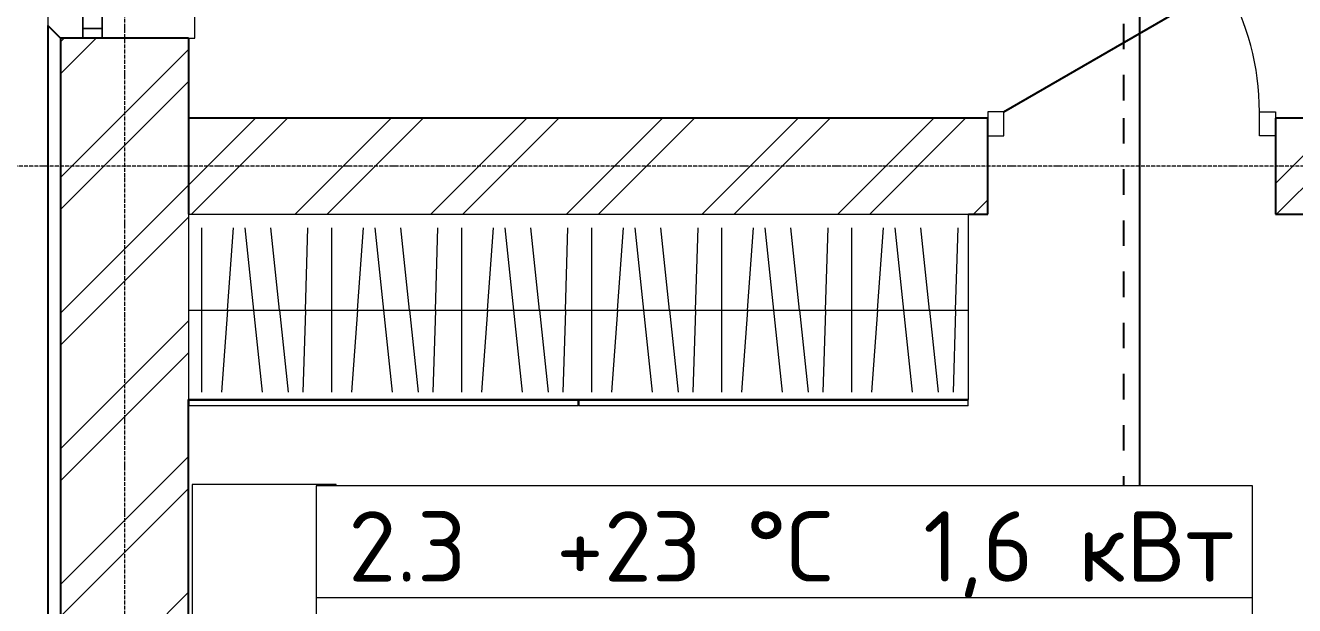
# Model space of a CAD drawing. Header units: millimetres. Extents: x -5016 to 22834, y -6019 to 18943.
# Drawn here: x -310 to 3660, y 4925 to 6740 of the extents above; entities that cross this region are included whole.
import ezdxf
from ezdxf.enums import TextEntityAlignment as Align

# ---------------------------------------------------------------- set-up
doc = ezdxf.new("R2010")
doc.units = ezdxf.units.MM
doc.linetypes.add('ОВ_ПУНКТ', pattern=[160, 80, -80])
doc.linetypes.add('Осевая 12-2-2', pattern=[16, 12, -2, 0, -2])
for name, color, linetype, lineweight in [('A-DETL-GENF', 9, 'Continuous', 13), ('A-DOOR', 8, 'Continuous', 13), ('A-GLAZ', 8, 'Continuous', 13), ('A-WALL', 8, 'Continuous', 13), ('A-WALL-PATT', 8, 'Continuous', 13), ('I-FURN', 9, 'Continuous', 13), ('S-GRID', 8, 'Continuous', 13), ('АР_подложка', 8, 'Continuous', 13), ('ОВ_марки', 7, 'Continuous', 18), ('ОВ_Т1', 1, 'Continuous', 50), ('ОВ_Т2', 5, 'Continuous', 50)]:
    doc.layers.add(name, color=color, linetype=linetype, lineweight=lineweight)
doc.styles.add('GOST', font='isocpeur.ttf', dxfattribs={"width": 0.9})
pattern_1 = [(45, (0, 0), (-212.132, 212.132), []), (45, (0, 100), (-212.132, 212.132), [])]

# ---------------------------------------------------------------- blocks, each defined once
blk = doc.blocks.new('INT 18 Шкаф - INT 18 Шкаф-1564907-Этаж 2 - Планировка')
at = {"layer": 'A-DETL-GENF'}
for p, q in [((-1179.3, 307), (-1179.3, -207)), ((-1098, 50), (-1079.2, 307)), ((-1043.7, 307), (-1016.7, 50)), ((-935.3, 50), (-962.3, 307)), ((-854, 50), (-846.1, 307)), ((-772.7, 307), (-772.7, -207)), ((-691.3, 50), (-672.5, 307)), ((-637, 307), (-610, 50)), ((-528.7, 50), (-555.7, 307)), ((-447.3, 50), (-439.5, 307)), ((-366, 307), (-366, -207)), ((-284.7, 50), (-265.8, 307)), ((-230.3, 307), (-203.3, 50)), ((-122, 50), (-149, 307)), ((-40.7, 50), (-32.8, 307)), ((40.7, 307), (40.7, -207)), ((122, 50), (140.8, 307)), ((176.3, 307), (203.3, 50)), ((284.7, 50), (257.7, 307)), ((366, 50), (373.9, 307)), ((447.3, 307), (447.3, -207)), ((528.7, 50), (547.5, 307)), ((583, 307), (610, 50)), ((691.3, 50), (664.3, 307)), ((772.7, 50), (780.5, 307)), ((854, 307), (854, -207)), ((935.3, 50), (954.2, 307)), ((989.7, 307), (1016.7, 50)), ((1098, 50), (1071, 307)), ((1179.3, 50), (1187.2, 307)), ((-1220, 50), (-813.3, 50)), ((-1098, 50), (-1116.8, -207)), ((-1016.7, 50), (-989.7, -207)), ((-935.3, 50), (-908.3, -207)), ((-854, 50), (-861.9, -207)), ((-813.3, 50), (-406.7, 50)), ((-691.3, 50), (-710.2, -207)), ((-610, 50), (-583, -207)), ((-528.7, 50), (-501.7, -207)), ((-447.3, 50), (-455.2, -207)), ((-406.7, 50), (0, 50)), ((-284.7, 50), (-303.5, -207)), ((-203.3, 50), (-176.3, -207)), ((-122, 50), (-95, -207)), ((-40.7, 50), (-48.5, -207)), ((0, 50), (406.7, 50)), ((122, 50), (103.2, -207)), ((203.3, 50), (230.3, -207)), ((284.7, 50), (311.7, -207)), ((366, 50), (358.1, -207)), ((406.7, 50), (813.3, 50)), ((528.7, 50), (509.8, -207)), ((610, 50), (637, -207)), ((691.3, 50), (718.3, -207)), ((772.7, 50), (764.8, -207)), ((813.3, 50), (1220, 50)), ((935.3, 50), (916.5, -207)), ((1016.7, 50), (1043.7, -207)), ((1098, 50), (1125, -207)), ((1179.3, 50), (1171.5, -207))]:
    blk.add_line(p, q, dxfattribs=at)
at = {"layer": 'I-FURN'}
for p, q in [((-1220, 350), (1220, 350)), ((-1220, 350), (-1220, -230)), ((1220, -230), (1220, 350)), ((1220, -230), (-1220, -230)), ((-1218.5, -232), (-0.8, -232)), ((-1218.5, -232), (-1218.5, -250)), ((-0.8, -250), (-0.8, -232)), ((0.8, -232), (1218.5, -232)), ((0.8, -232), (0.8, -250)), ((1218.5, -250), (1218.5, -232)), ((-0.8, -250), (-1218.5, -250)), ((1218.5, -250), (0.8, -250))]:
    blk.add_line(p, q, dxfattribs=at)
blk = doc.blocks.new('INT 20 Окно Прямоугольник 1ст - INT 20 Окно Прямоугольник 1ст 1000-3000h остекление-1568838-Этаж 2 - Планировка')
at = {"layer": 'A-GLAZ'}
for p, q in [((460, 240), (-460, 240)), ((-500, 130), (-400, 130)), ((-470, 130), (-500, 130)), ((-470, 70), (-470, 130)), ((-400, 130), (-470, 130)), ((-470, 130), (-470, 70)), ((400, 130), (500, 130)), ((470, 130), (400, 130)), ((500, 130), (470, 130)), ((470, 130), (470, 70)), ((470, 70), (470, 130)), ((-500, 70), (-470, 70)), ((-400, 70), (-500, 70)), ((-470, 70), (-400, 70)), ((500, 70), (400, 70)), ((400, 70), (470, 70)), ((470, 70), (500, 70)), ((-500, -200), (-500, -220)), ((-500, -220), (500, -220)), ((500, -220), (500, -200))]:
    blk.add_line(p, q, dxfattribs=at)
blk = doc.blocks.new('INT 19 Дверь межкомнатная одностворчатая - 900 х 2370 _800_ Глухое П-НАР-1569046-Этаж 2 - Планировка')
at = {"layer": 'A-DOOR', "lineweight": 25}
blk.add_line((-400, 170), (292.8, 570), dxfattribs=at)
at = {"layer": 'A-DOOR'}
for p, q in [((-400, 170), (-450, 170)), ((-450, 170), (-450, 95)), ((-400, 95), (-400, 170)), ((400, 95), (400, 170)), ((400, 170), (450, 170)), ((450, 170), (450, 95)), ((-450, 95), (-400, 95)), ((450, 95), (400, 95))]:
    blk.add_line(p, q, dxfattribs=at)
blk.add_arc((-400, 170), 800, 360, 30, dxfattribs=at)
blk = doc.blocks.new('INT 18 Шкаф-ящики - INT 18 Шкаф-ящики-V8-Этаж 2 - Планировка')
at = {"layer": 'I-FURN'}
for p, q in [((300, 350), (-300, 350)), ((-300, 350), (-300, -100)), ((300, -100), (300, 350)), ((-300, -100), (300, -100))]:
    blk.add_line(p, q, dxfattribs=at)
blk = doc.blocks.new('АР_План_2_этажа')
at = {"layer": 'A-WALL-PATT', "lineweight": 9}
h = blk.add_hatch(dxfattribs=at)
h.set_pattern_fill('FP_1', color=256, style=0, pattern_type=2)
h.set_pattern_definition(pattern_1)
h.paths.add_polyline_path([(1968.2, 5572.6), (2368.2, 5572.6), (2368.2, 11372.6), (1968.2, 11372.6), (1968.2, 7492.1)])
h.paths.add_polyline_path([(2368.2, 12372.6), (2368.2, 17022.6), (1968.2, 17022.6), (1968.2, 12372.6), (2210.7, 12372.6)])
h.paths.add_polyline_path([(2368.2, 18022.6), (2368.2, 18272.6), (1968.2, 18272.6), (1968.2, 18022.6), (2210.7, 18022.6)])
h = blk.add_hatch(dxfattribs=at)
h.set_pattern_fill('FP_1', color=256, style=0, pattern_type=2)
h.set_pattern_definition(pattern_1)
h.paths.add_polyline_path([(14568.2, 10822.6), (14568.2, 11122.6), (12070.2, 11122.6), (12070.2, 10822.6), (14485.7, 10822.6)])
h.paths.add_polyline_path([(10875.4, 10822.6), (11170.2, 10822.6), (11170.2, 11122.6), (8918.2, 11122.6), (8918.2, 10822.6), (10568.2, 10822.6)])
h.paths.add_polyline_path([(8018.2, 10822.6), (8018.2, 11122.6), (5768.2, 11122.6), (5768.2, 10822.6), (7987.2, 10822.6)])
h.paths.add_polyline_path([(4808.2, 10822.6), (4868.2, 10822.6), (4868.2, 11122.6), (2368.2, 11122.6), (2368.2, 10822.6), (3654.8, 10822.6)])
at = {"layer": 'A-WALL', "lineweight": 25}
for p, q in [((1928.2, 11412.6), (1928.2, 5532.6)), ((1968.2, 11372.6), (1928.2, 11412.6)), ((2368.2, 11372.6), (1968.2, 11372.6)), ((1968.2, 11372.6), (1968.2, 5572.6)), ((2368.2, 11372.6), (2368.2, 10822.6)), ((4868.2, 11122.6), (2368.2, 11122.6)), ((4868.2, 10822.6), (4868.2, 11122.6)), ((8018.2, 11122.6), (5768.2, 11122.6)), ((5768.2, 11122.6), (5768.2, 10822.6)), ((4808.2, 10822.6), (4868.2, 10822.6)), ((5768.2, 10822.6), (5938.2, 10822.6)), ((2368.2, 6884.8), (2368.2, 10242.6))]:
    blk.add_line(p, q, dxfattribs=at)
at = {"layer": 'S-GRID', "color": 251, "linetype": 'Осевая 12-2-2', "true_color": 0x646464}
for p, q in [((2168.2, 22574.8), (2168.2, -1346.2)), ((23375.6, 10972.6), (-1176.1, 10972.6))]:
    blk.add_line(p, q, dxfattribs=at)
at = {"layer": 'A-DOOR', "lineweight": 25}
blk.add_blockref('INT 19 Дверь межкомнатная одностворчатая - 900 х 2370 _800_ Глухое П-НАР-1569046-Этаж 2 - Планировка', (5318.2, 10972.6), dxfattribs=at)
at = {"layer": 'A-GLAZ', "rotation": 89.99999999999991}
blk.add_blockref('INT 20 Окно Прямоугольник 1ст - INT 20 Окно Прямоугольник 1ст 1000-3000h остекление-1568838-Этаж 2 - Планировка', (2168.2, 11872.6), dxfattribs=at)
at = {"layer": 'I-FURN'}
blk.add_blockref('INT 18 Шкаф - INT 18 Шкаф-1564907-Этаж 2 - Планировка', (3588.2, 10472.6), dxfattribs=at)
at = {"layer": 'I-FURN', "rotation": 89.9999999999984}
blk.add_blockref('INT 18 Шкаф-ящики - INT 18 Шкаф-ящики-V8-Этаж 2 - Планировка', (2730.2, 9677.6), dxfattribs=at)

msp = doc.modelspace()

# ---------------------------------------------------------------- block references
at = {"layer": 'АР_подложка'}
msp.add_blockref('АР_План_2_этажа', (-2168, -4673), dxfattribs=at)

# ---------------------------------------------------------------- next in the draw order: linework, layer by layer
at = {"layer": 'ОВ_Т1', "lineweight": 25}
msp.add_lwpolyline([(15055, 9230), (15055, 10025), (10725, 10025), (10725, 7175), (3175, 7175), (3175, 6450), (3175, 1595), (3025, 1595), (3025, 1480)], dxfattribs=at)
at = {"layer": 'ОВ_Т2', "linetype": 'ОВ_ПУНКТ', "lineweight": 25}
msp.add_lwpolyline([(15105, 9230), (15105, 10075), (10675, 10075), (10675, 7225), (3125, 7225), (3125, 6450), (3125, 1645), (2975, 1645), (2975, 1480)], dxfattribs=at)

# ---------------------------------------------------------------- next in the draw order: wipeouts: each hides what was drawn before it
msp.add_wipeout([(600, 4602), (3528, 4602), (3528, 5300), (600, 5300)])

# ---------------------------------------------------------------- next in the draw order: linework, layer by layer
at = {"layer": 'ОВ_марки'}
msp.add_lwpolyline([(600, 4602), (3528, 4602), (3528, 5300), (600, 5300)], close=True, dxfattribs=at)
msp.add_lwpolyline([(600, 4951), (3528, 4951)], dxfattribs=at)

# ---------------------------------------------------------------- next in the draw order: texts
at = {"layer": 'ОВ_марки', "style": 'GOST'}
msp.add_text('2.3  +23 °С  1,6 кВт', height=220, dxfattribs=at).set_placement((700, 5110.5), align=Align.MIDDLE_LEFT)

doc.saveas('drawing.dxf')
